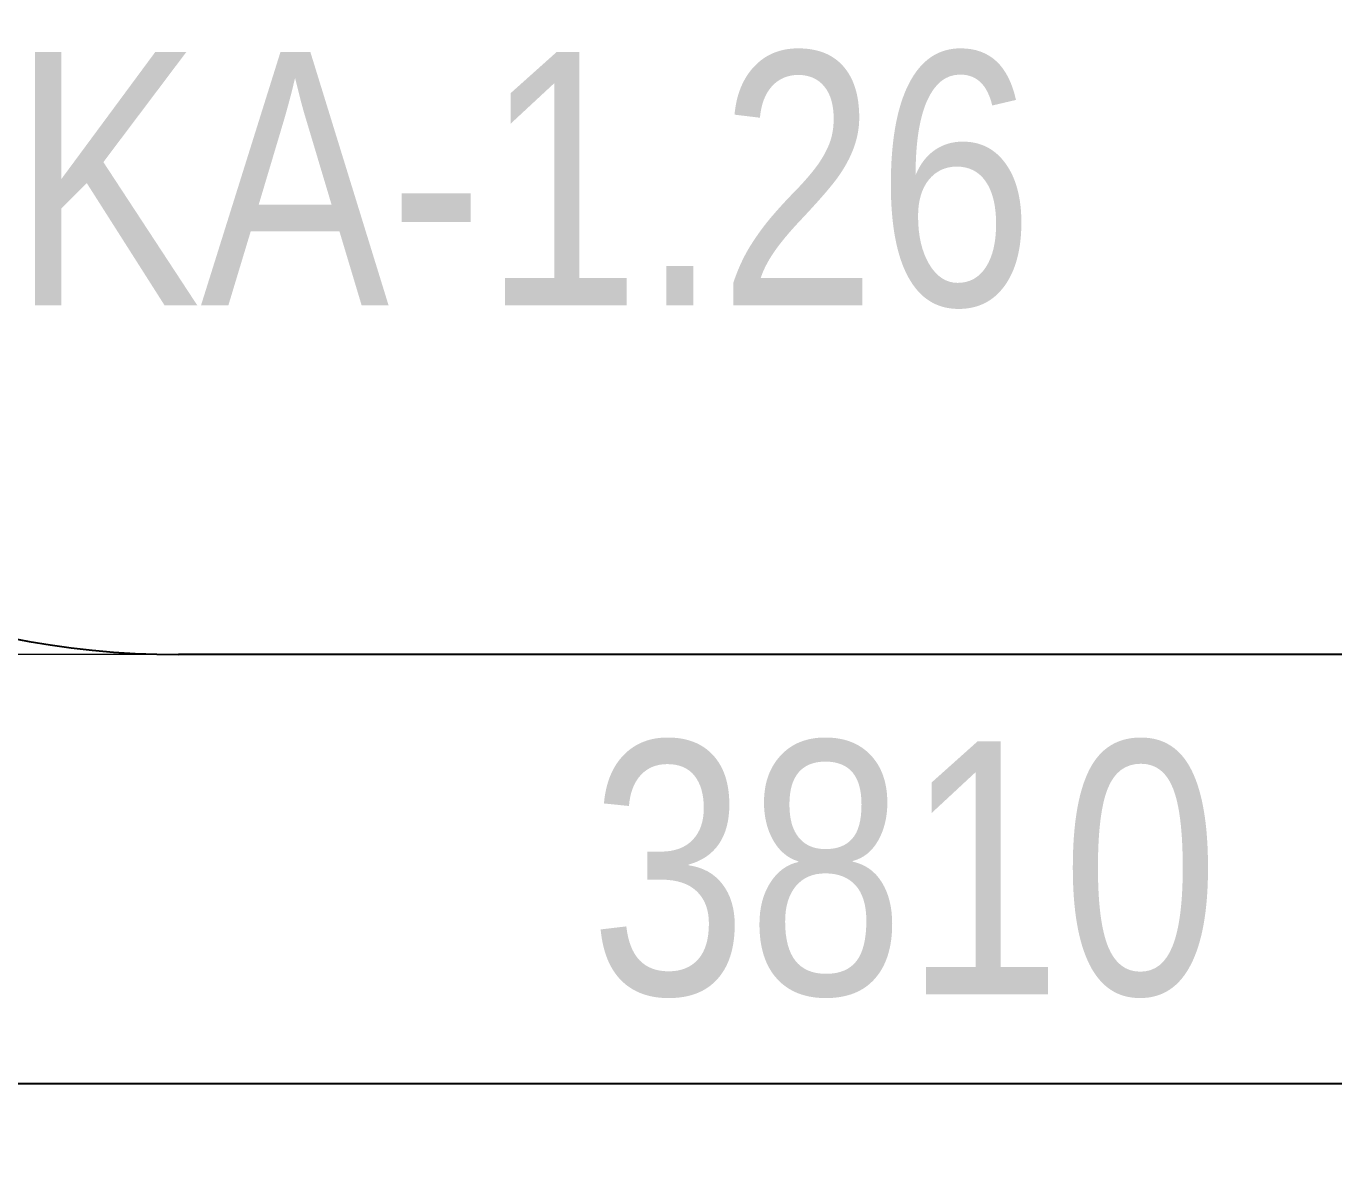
# Model space of a CAD drawing. Header units: millimetres. Extents: x -2620 to 1866, y -2269 to 1839.
# Drawn here: x -1114 to 436, y -2269 to -916 of the extents above; entities that cross this region are included whole.
import ezdxf

# ---------------------------------------------------------------- set-up
doc = ezdxf.new("R2010")
doc.units = ezdxf.units.MM
for name, color, linetype in [('DIKOM_АРТИКУЛ', 7, 'Continuous'), ('DIKOM_ЗОНА', 90, 'Continuous'), ('DIKOM_РАЗМЕР_ЗОНА', 7, 'Continuous')]:
    doc.layers.add(name, color=color, linetype=linetype)
doc.styles.add('style1', font='arialbd.ttf', dxfattribs={"width": 0.8})
doc.dimstyles.new('1-50', dxfattribs={"dimtxt": 300, "dimasz": 200, "dimexe": 100, "dimexo": 0, "dimgap": 100, "dimtad": 1, "dimtxsty": 'style1', "dimcen": 200, "dimclrd": 7, "dimclre": 7, "dimclrt": 7, "dimadec": 1, "dimazin": 2, "dimtfac": 1, "dimtmove": 0, "dimatfit": 2, "dimfxl": 0, "dimlwd": 25, "dimlwe": 18, "dimarcsym": 0})

# ---------------------------------------------------------------- blocks, each defined once
blk = doc.blocks.new('*D2')
at = {"layer": 'Defpoints', "color": 0, "transparency": 16777216}
for p in [(-1933.8, -39.1), (1866.2, -39.1), (1866.2, -2168.7)]:
    blk.add_point(p, dxfattribs=at)
at = {"layer": 'DIKOM_РАЗМЕР_ЗОНА', "color": 7, "lineweight": 18, "transparency": 16777216}
for p, q in [((-1933.8, -39.1), (-1933.8, -2268.7)), ((1866.2, -39.1), (1866.2, -2268.7))]:
    blk.add_line(p, q, dxfattribs=at)
at = {"layer": 'DIKOM_РАЗМЕР_ЗОНА', "color": 7, "lineweight": 25, "transparency": 16777216}
blk.add_line((-1733.8, -2168.7), (1666.2, -2168.7), dxfattribs=at)
at = {"layer": 'DIKOM_РАЗМЕР_ЗОНА', "color": 7, "transparency": 16777216}
for points in [[(-1733.8, -2135.4), (-1733.8, -2202.1), (-1933.8, -2168.7)], [(1666.2, -2135.4), (1666.2, -2202.1), (1866.2, -2168.7)]]:
    blk.add_solid(points, dxfattribs=at)
at = {"layer": 'DIKOM_РАЗМЕР_ЗОНА', "color": 7, "transparency": 16777216, "insert": (-73.4, -1915.5), "char_height": 300, "attachment_point": 5, "style": 'style1'}
blk.add_mtext('{\\fArial|b0|i0|c204|p34;3810}', dxfattribs=at)
blk = doc.blocks.new('*D3')
at = {"layer": 'Defpoints', "color": 0, "transparency": 16777216}
for p in [(-2170.3, 1839.3), (337.5, 1839.3), (337.5, -1660.7)]:
    blk.add_point(p, dxfattribs=at)
at = {"layer": 'DIKOM_РАЗМЕР_ЗОНА', "color": 7, "lineweight": 18, "transparency": 16777216}
for p, q in [((337.5, 1839.3), (-2270.3, 1839.3)), ((337.5, -1660.7), (-2270.3, -1660.7))]:
    blk.add_line(p, q, dxfattribs=at)
at = {"layer": 'DIKOM_РАЗМЕР_ЗОНА', "color": 7, "lineweight": 25, "transparency": 16777216}
blk.add_line((-2170.3, -1460.7), (-2170.3, 1639.3), dxfattribs=at)
at = {"layer": 'DIKOM_РАЗМЕР_ЗОНА', "color": 7, "transparency": 16777216}
for points in [[(-2203.7, 1639.3), (-2137, 1639.3), (-2170.3, 1839.3)], [(-2203.7, -1460.7), (-2137, -1460.7), (-2170.3, -1660.7)]]:
    blk.add_solid(points, dxfattribs=at)
at = {"layer": 'DIKOM_РАЗМЕР_ЗОНА', "color": 7, "transparency": 16777216, "insert": (-2423.6, 89.3), "char_height": 300, "attachment_point": 5, "rotation": 90, "style": 'style1'}
blk.add_mtext('{\\fArial|b0|i0|c204|p34;3500}', dxfattribs=at)

msp = doc.modelspace()

# ---------------------------------------------------------------- linework, layer by layer
at = {"layer": 'DIKOM_ЗОНА', "color": 3}
msp.add_line((866.218, -1660.655), (-933.782, -1660.655), dxfattribs=at)
msp.add_arc((-933.782, -660.655), 1000, 180, 270, dxfattribs=at)

# ---------------------------------------------------------------- texts
at = {"layer": 'DIKOM_АРТИКУЛ', "insert": (-1131.404, -946.851), "char_height": 300, "width": 1373.12348, "attachment_point": 1, "style": 'style1'}
msp.add_mtext('{\\fArial|b0|i0|c204|p34;KA-1.26}', dxfattribs=at)

# ---------------------------------------------------------------- dimensions: what is measured, and where the dimension line sits
at = {"layer": 'DIKOM_РАЗМЕР_ЗОНА'}
dim = msp.add_linear_dim(base=(-2170.344, 1839.345), p1=(337.528, -1660.655), p2=(337.528, 1839.345), angle=90, text='{\\fArial|b0|i0|c204|p34;3500}', dimstyle='1-50', dxfattribs=at)
dim.commit()
dim.dimension.update_dxf_attribs({"geometry": '*D3', "text_midpoint": (-2170.344, 89.345), "dimtype": 160})
dim = msp.add_linear_dim(base=(1866.218, -2168.745), p1=(-1933.782, -39.062), p2=(1866.218, -39.062), text='{\\fArial|b0|i0|c204|p34;3810}', dimstyle='1-50', dxfattribs=at)
dim.commit()
dim.dimension.update_dxf_attribs({"geometry": '*D2', "text_midpoint": (-73.414, -2168.745), "dimtype": 160})

doc.saveas('drawing.dxf')
